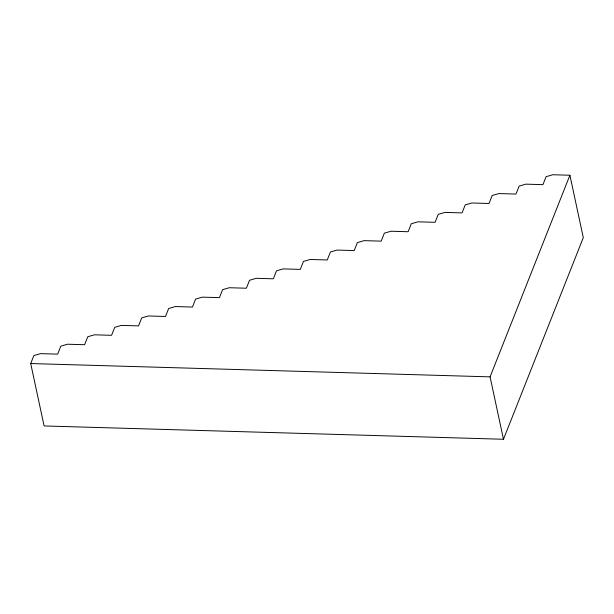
<?xml version="1.0" encoding="UTF-8"?>
<svg xmlns="http://www.w3.org/2000/svg" width="614" height="614" viewBox="0 0 614 614"><rect width="100%" height="100%" fill="white"/><g stroke="black" fill="none" stroke-linecap="round" stroke-linejoin="round"><path stroke-width="0.92" d="M30.7 363.549L33.854 355.583L40.524 353.633L57.662 354.132L60.817 346.173L67.486 344.224L84.617 344.715L87.771 336.756L94.449 334.807L111.579 335.305L114.734 327.339L121.411 325.389L138.541 325.888L141.696 317.922L148.365 315.972L165.504 316.471L168.65 308.504L175.328 306.555L192.458 307.054L195.613 299.095L202.29 297.145L219.421 297.637L222.575 289.678L229.245 287.728L246.383 288.227L249.53 280.26L256.207 278.311L273.337 278.81L276.492 270.843L283.169 268.894L300.3 269.392L303.454 261.426L310.124 259.476L327.262 259.975L330.416 252.009L337.086 250.067L354.217 250.558L357.371 242.599L364.048 240.65L381.179 241.148L384.333 233.182L391.011 231.232L408.141 231.731L411.296 223.765L417.965 221.815L435.103 222.314L438.25 214.347L444.927 212.398L462.058 212.897L465.212 204.93L471.89 202.988L489.02 203.48L492.175 195.521L498.844 193.571L515.983 194.062L519.137 186.103L525.807 184.154L542.937 184.653L546.092 176.686L552.769 174.737L569.899 175.236L583.3 237.633L503.472 439.263L44.101 425.947L30.7 363.549L490.072 376.866L569.899 175.236M490.072 376.866L503.472 439.263"/></g></svg>
